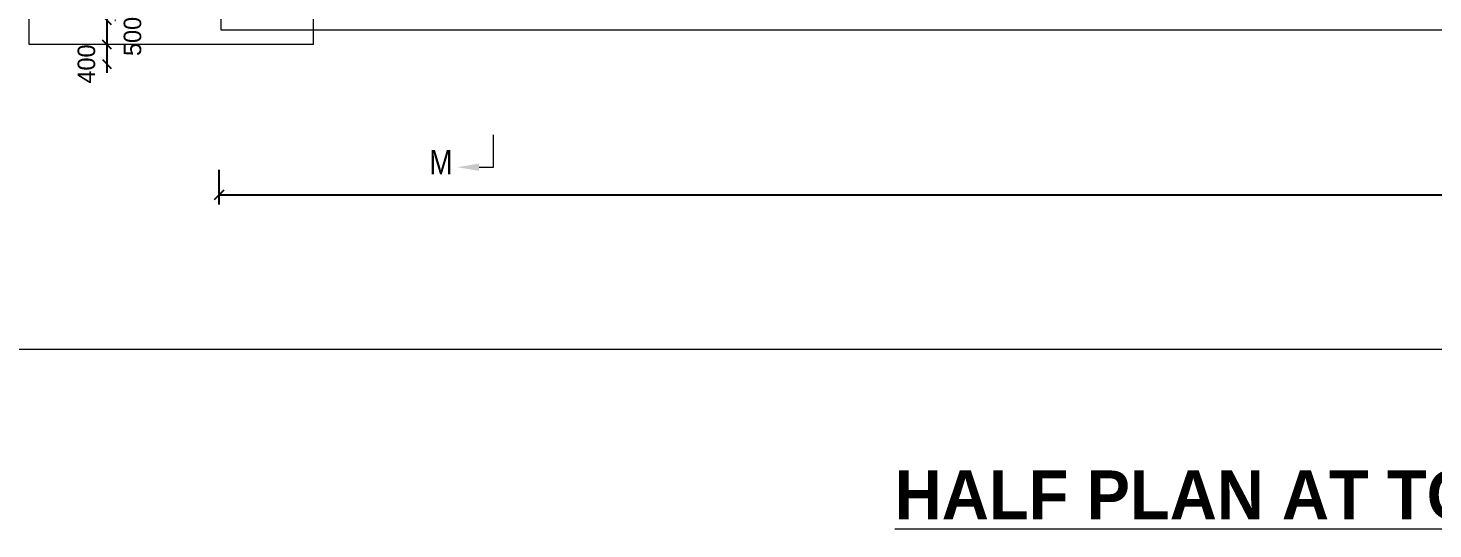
# Model space of a CAD drawing. Header units: millimetres. Extents: x -50489 to 84851, y 124916 to 300735.
# Drawn here: x 13949 to 28368, y 145861 to 151003 of the extents above; entities that cross this region are included whole.
import ezdxf
from ezdxf.enums import TextEntityAlignment as Align

# ---------------------------------------------------------------- set-up
doc = ezdxf.new("R2010")
doc.units = ezdxf.units.MM
for name, color, linetype in [('abutment', 7, 'Continuous'), ('canal', 7, 'Continuous'), ('slab', 7, 'Continuous')]:
    doc.layers.add(name, color=color, linetype=linetype)
doc.styles.add('ARIAL NARROW', font='ARIALN.TTF')
doc.styles.add('arn', font='ARIALN.TTF')
doc.styles.add('CITYBLUEPR', font='cityb___.ttf')
doc.dimstyles.new('ISO-25', dxfattribs={"dimtxt": 2.5, "dimasz": 2.5, "dimexe": 1.25, "dimexo": 0.625, "dimtad": 1, "dimdec": 0, "dimtxsty": 'Standard', "dimblk": 'OBLIQUE', "dimcen": 2.5, "dimdle": 1.25, "dimclrd": 6, "dimadec": 0, "dimazin": 0, "dimtfac": 1, "dimtdec": 0, "dimtmove": 0, "dimatfit": 3, "dimfxl": 1, "dimarcsym": 0})
doc.dimstyles.get("Standard").update_dxf_attribs({"dimtxt": 0.18, "dimasz": 0.18, "dimexe": 0.18, "dimexo": 0.0625, "dimgap": 0.09, "dimtad": 0, "dimtih": 1, "dimtoh": 1, "dimdec": 4, "dimzin": 0, "dimdsep": 46, "dimtxsty": 'Standard', "dimcen": 0.09, "dimadec": 0, "dimazin": 0, "dimtfac": 1, "dimtdec": 4, "dimtofl": 0, "dimtmove": 0, "dimatfit": 3, "dimfxl": 1, "dimtolj": 1, "dimtzin": 0, "dimarcsym": 0})

# ---------------------------------------------------------------- blocks, each defined once
blk = doc.blocks.new('_Oblique')
at = {"color": 0, "linetype": 'ByBlock', "lineweight": -2}
blk.add_line((-0.5, -0.5), (0.5, 0.5), dxfattribs=at)
blk = doc.blocks.new('*D224')
at = {"layer": 'Defpoints', "color": 0, "transparency": 16777216}
for p in [(43808, 150006), (15908, 149648), (43808, 149290)]:
    blk.add_point(p, dxfattribs=at)
at = {"layer": 'slab', "color": 0, "lineweight": -2, "transparency": 16777216}
for p, q in [((43808, 149906), (43808, 149190)), ((15908, 149548), (15908, 149190)), ((15908, 149290), (29383, 149290)), ((43808, 149290), (30353, 149290))]:
    blk.add_line(p, q, dxfattribs=at)
at = {"layer": 'slab', "color": 0, "lineweight": -2, "transparency": 16777216, "xscale": 100, "yscale": 100, "zscale": 100, "rotation": 180}
blk.add_blockref('_Oblique', (15908, 149290), dxfattribs=at)
at = {"layer": 'slab', "color": 0, "lineweight": -2, "transparency": 16777216, "xscale": 100, "yscale": 100, "zscale": 100}
blk.add_blockref('_Oblique', (43808, 149290), dxfattribs=at)
at = {"layer": 'slab', "color": 0, "lineweight": 5, "transparency": 16777216, "insert": (29868, 149290), "char_height": 250, "attachment_point": 5, "style": 'ARIAL NARROW'}
blk.add_mtext('\\A1;58050', dxfattribs=at)
blk = doc.blocks.new('*D321')
at = {"layer": 'canal', "color": 6, "linetype": 'Continuous', "lineweight": -2, "transparency": 16777216}
blk.add_line((14757, 151674), (14757, 150994), dxfattribs=at)
at = {"layer": 'canal', "color": 0, "linetype": 'Continuous', "lineweight": -2, "transparency": 16777216}
for p, q in [((14838, 151584), (14847, 151584)), ((14838, 151084), (14847, 151084))]:
    blk.add_line(p, q, dxfattribs=at)
at = {"layer": 'Defpoints', "color": 0, "linetype": 'Continuous', "transparency": 16777216}
for p in [(14748, 151584), (14748, 151084), (14757, 151084)]:
    blk.add_point(p, dxfattribs=at)
at = {"layer": 'canal', "color": 6, "linetype": 'Continuous', "lineweight": -2, "transparency": 16777216, "xscale": 90, "yscale": 90, "zscale": 90}
for p, rotation in [((14757, 151584), 90), ((14757, 151084), 270)]:
    blk.add_blockref('_Oblique', p, dxfattribs=dict(at, rotation=rotation))
at = {"layer": 'canal', "color": 0, "linetype": 'Continuous', "transparency": 16777216, "insert": (14557, 151370), "char_height": 180, "attachment_point": 5, "rotation": 90}
blk.add_mtext('1000', dxfattribs=at)
blk = doc.blocks.new('*D322')
at = {"layer": 'canal', "color": 6, "linetype": 'Continuous', "lineweight": -2, "transparency": 16777216}
blk.add_line((14757, 151174), (14757, 150744), dxfattribs=at)
at = {"layer": 'canal', "color": 0, "linetype": 'Continuous', "lineweight": -2, "transparency": 16777216}
blk.add_line((14838, 151084), (14847, 151084), dxfattribs=at)
at = {"layer": 'Defpoints', "color": 0, "linetype": 'Continuous', "transparency": 16777216}
for p in [(14748, 151084), (14757, 150834), (14757, 150834)]:
    blk.add_point(p, dxfattribs=at)
at = {"layer": 'canal', "color": 6, "linetype": 'Continuous', "lineweight": -2, "transparency": 16777216, "xscale": 90, "yscale": 90, "zscale": 90}
for p, rotation in [((14757, 151084), 90), ((14757, 150834), 270)]:
    blk.add_blockref('_Oblique', p, dxfattribs=dict(at, rotation=rotation))
at = {"layer": 'canal', "color": 0, "linetype": 'Continuous', "transparency": 16777216, "insert": (15021, 150917), "char_height": 180, "attachment_point": 5, "rotation": 90}
blk.add_mtext('500', dxfattribs=at)
blk = doc.blocks.new('*D323')
at = {"layer": 'canal', "color": 6, "linetype": 'Continuous', "lineweight": -2, "transparency": 16777216}
blk.add_line((14757, 150924), (14757, 150544), dxfattribs=at)
at = {"layer": 'Defpoints', "color": 0, "linetype": 'Continuous', "transparency": 16777216}
for p in [(14757, 150834), (14757, 150634), (14757, 150634)]:
    blk.add_point(p, dxfattribs=at)
at = {"layer": 'canal', "color": 6, "linetype": 'Continuous', "lineweight": -2, "transparency": 16777216, "xscale": 90, "yscale": 90, "zscale": 90}
for p, rotation in [((14757, 150834), 90), ((14757, 150634), 270)]:
    blk.add_blockref('_Oblique', p, dxfattribs=dict(at, rotation=rotation))
at = {"layer": 'canal', "color": 0, "linetype": 'Continuous', "transparency": 16777216, "insert": (14548, 150634), "char_height": 180, "attachment_point": 5, "rotation": 90}
blk.add_mtext('400', dxfattribs=at)

msp = doc.modelspace()

# ---------------------------------------------------------------- linework, layer by layer
at = {"lineweight": 5}
msp.add_line((7774.1, 147705.5), (34280.3, 147705.5), dxfattribs=at)
at = {"layer": 'abutment', "lineweight": 5}
for p, q in [((16879.6, 150834), (16879.5, 153142.9)), ((13960, 150834), (13960, 151984)), ((16879.6, 150834), (13960, 150834))]:
    msp.add_line(p, q, dxfattribs=at)
at = {"layer": 'slab', "lineweight": 5}
for p, q in [((15928, 153159), (15928, 150984)), ((18727, 149574.7), (18727, 149905.8)), ((18577, 149574.7), (18727, 149574.7))]:
    msp.add_line(p, q, dxfattribs=at)
at = {"layer": 'slab', "lineweight": 5, "ltscale": 500}
msp.add_line((15928, 150984), (43808, 150984), dxfattribs=at)
at = {"layer": 'slab', "lineweight": 5}
msp.add_solid([(18577, 149612.2), (18352, 149574.7), (18577, 149537.2)], dxfattribs=at)

# ---------------------------------------------------------------- texts
at = {"lineweight": 5, "style": 'CITYBLUEPR'}
msp.add_text('%%uHALF PLAN AT TOP AND HALF AT BOTTOM', height=500, dxfattribs=at).set_placement((29938.4, 145960.9), align=Align.CENTER)
at = {"layer": 'slab', "lineweight": 5, "style": 'arn'}
msp.add_text('M', height=250, dxfattribs=at).set_placement((18066.2, 149501.6))

# ---------------------------------------------------------------- dimensions: what is measured, and where the dimension line sits
at = {"layer": 'canal', "color": 6, "linetype": 'Continuous'}
for base, p1, p2, text, picture, middle in [((14756.7, 151084), (14747.6, 151584), (14747.6, 151084), '1000', '*D321', (14557.2, 151369.6)), ((14756.7, 150834), (14747.6, 151084), (14756.7, 150834), '500', '*D322', (15020.8, 150916.7)), ((14756.7, 150634), (14756.7, 150834), (14756.7, 150634), '400', '*D323', (14548.1, 150634))]:
    dim = msp.add_linear_dim(base=base, p1=p1, p2=p2, angle=90, text=text, dimstyle='ISO-25', override={"dimtxt": 180, "dimasz": 90, "dimexe": 90, "dimexo": 90, "dimdle": 90, "dimtmove": 2}, dxfattribs=at)
    dim.commit()
    dim.dimension.update_dxf_attribs({"geometry": picture, "text_midpoint": middle, "dimtype": 160})
at = {"layer": 'slab', "lineweight": 5}
dim = msp.add_linear_dim(base=(43808, 149290.1), p1=(15908, 149648.1), p2=(43808, 150006.4), text='58050', dimstyle='Standard', override={"dimtxt": 250, "dimasz": 100, "dimexe": 100, "dimexo": 100, "dimgap": 100, "dimtih": 0, "dimdec": 0, "dimtxsty": 'ARIAL NARROW', "dimblk1": 'Oblique', "dimblk2": 'Oblique', "dimsah": 1}, dxfattribs=at)
dim.commit()
dim.dimension.update_dxf_attribs({"geometry": '*D224', "text_midpoint": (29868, 149290.1), "dimtype": 160})

doc.saveas('drawing.dxf')
